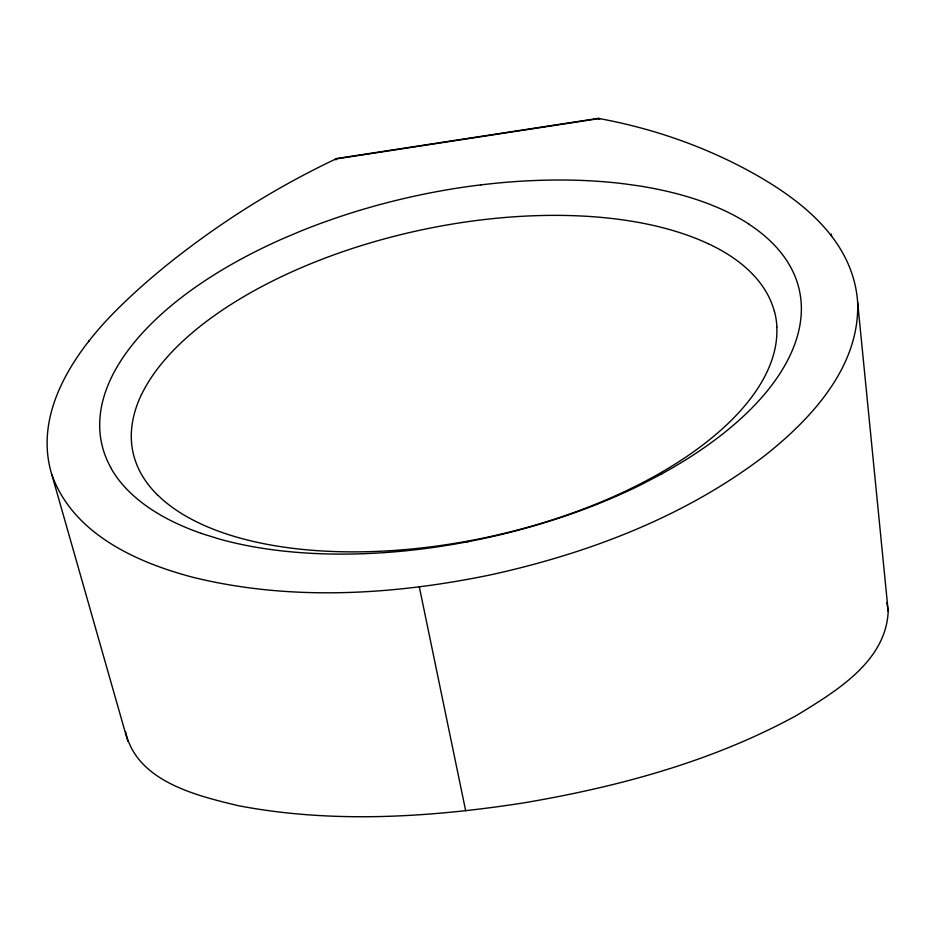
<?xml version="1.0" encoding="UTF-8"?>
<svg xmlns="http://www.w3.org/2000/svg" width="935" height="935" viewBox="0 0 935 935"><rect width="100%" height="100%" fill="white"/><g stroke="black" fill="none" stroke-linecap="round" stroke-linejoin="round"><path stroke-width="1.4" d="M125.524 731.556C136.358 781.228 195.637 795.44 238.215 805.666C332.065 823.653 428.873 817.506 522.747 803.048C617.497 787.025 712.119 761.709 796.83 715.298C835.306 691.69 885.877 661.887 888.203 611.385L857.64 302.262C853.036 238.039 797.777 197.11 745.779 169.223C699.672 144.656 649.568 127.686 598.201 118.371L336.869 158.482L335.945 159.873M662.179 473.706L640.452 485.031A354.272 171.093 -12.3 0 1 436.738 546.952A347.423 168.288 -12.3 0 1 396.615 551.673A354.283 171.117 -12.3 0 1 219.76 539.156L200.978 533.347M336.869 158.482C276.456 186.953 219.515 222.81 167.412 264.593C147.508 280.699 128.329 297.751 110.54 316.17C71.095 357.427 33.683 415.526 51.822 474.618L127.838 741.432M335.303 159.067L599.627 118.5M51.822 474.618C73.117 534.154 137.246 562.858 194.246 577.62C291.533 601.275 393.857 594.952 491.156 574.733C588.723 553.216 684.946 516.716 764.83 455.602C811.849 418.377 860.013 366.345 857.64 302.262M622.184 183.54L639.622 185.971A362.125 173.98 -12.3 0 1 749.005 224.155M599.604 119.435L598.201 118.371M886.906 602.549L888.203 611.385M419.312 586.876L465.677 810.762M88.556 340.515A75.069 37.762 84.3 0 1 88.79 341.637M480.8 184.873A341.929 163.017 -12.2 0 0 441.589 190.763A351.128 168.078 -12.2 0 0 299.469 231.623L281.751 239.138A362.394 174.261 -12.1 0 0 168.008 308.386A369.863 178.211 -12 0 0 112.34 375.636A368.39 177.428 -12.1 0 0 110.704 467.418M480.789 184.908A351.104 168.055 -12.2 0 1 622.149 183.564M748.9 224.19A367.946 176.972 -12.4 0 1 801.096 301.76A369.196 177.533 -12.4 0 1 777.172 377.705A362.815 174.658 -12.3 0 1 662.109 473.671M201.048 533.289A363.096 174.939 -12.1 0 1 110.587 467.465M831.554 236.403A79.218 20.535 79.6 0 1 831.25 234.042M465.899 541.961A314.557 105.877 -9.5 0 1 468.751 541.423M708.274 243.755A328.839 159.546 -12.2 0 0 597.383 217.06A333.257 161.977 -12.2 0 0 338.143 253.315A328.781 159.488 -12.2 0 0 215.634 314.744A321.301 155.467 -12.3 0 0 141.547 394.512M708.321 243.731A321.582 155.759 -12.1 0 1 774.367 311.472M774.472 311.46A314.92 152.522 -12 0 1 776.891 326.888M776.786 326.899A321.546 155.724 -12.1 0 1 732.958 418.705A327.682 158.436 -12.1 0 1 595.735 504.175A331.037 159.827 -12.2 0 1 263.495 543.632A327.624 158.377 -12.2 0 1 157.477 494.837M157.419 494.872A321.254 155.42 -12.3 0 1 135.306 410.336A314.37 151.961 -12.4 0 1 141.465 394.523"/></g></svg>
